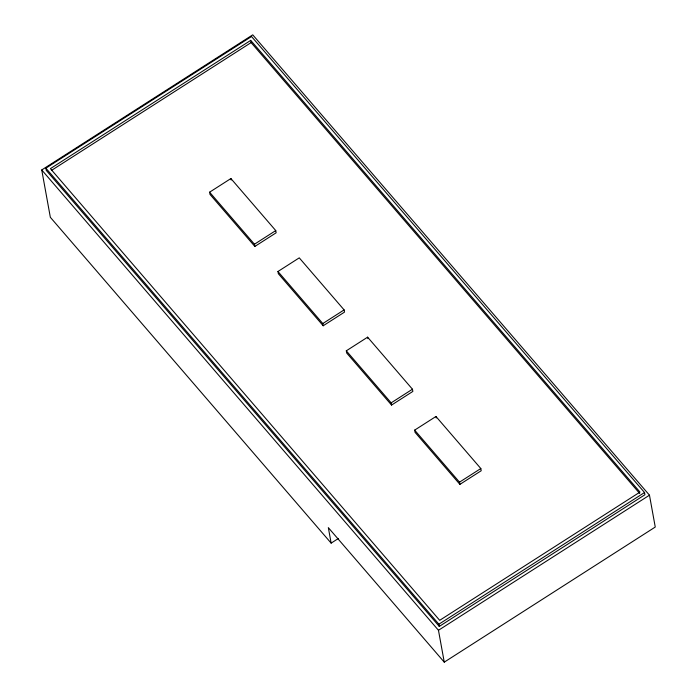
<?xml version="1.0" encoding="UTF-8"?>
<svg xmlns="http://www.w3.org/2000/svg" width="697" height="697" viewBox="0 0 697 697"><rect width="100%" height="100%" fill="white"/><g stroke="black" fill="none" stroke-linecap="round" stroke-linejoin="round"><path stroke-width="1.05" d="M331.145 543.129L50.341 217.298L41.742 169.955L252.741 34.85L649.473 495.184L655.258 527.045L444.259 662.15L328.331 527.638L331.145 543.129L338.472 538.433M45.871 168.186L251.53 36.514L644.533 492.526L644.934 494.739L439.284 626.42L46.272 170.399L45.871 168.186L438.883 624.207L439.284 626.42M250.711 40.382L50.411 168.63L439.694 620.33L639.994 492.082L250.711 40.382L251.112 42.595L639.689 493.467M51.726 170.26L251.112 42.595M209.597 192.189L230.899 178.545L275.751 230.585L276.151 232.798L254.849 246.442L209.997 194.402L209.597 192.189L254.449 244.229L254.849 246.442M254.449 244.229L275.751 230.585M277.946 271.499L299.257 257.855L344.109 309.904L344.51 312.117L323.199 325.76L278.347 273.712L277.946 271.499L322.798 323.547L323.199 325.76M322.798 323.547L344.109 309.904M346.304 350.818L367.607 337.174L412.458 389.214L412.859 391.426L391.557 405.07L346.705 353.03L346.304 350.818L391.156 402.857L391.557 405.07M391.156 402.857L412.458 389.214M414.654 430.127L435.965 416.484L480.817 468.532L481.218 470.736L459.907 484.38L415.055 432.34L414.654 430.127L459.506 482.167L459.907 484.38M459.506 482.167L480.817 468.532M438.883 624.207L644.533 492.526M444.259 662.15L438.465 630.288L649.473 495.184M41.742 169.955L438.465 630.288M435.965 416.484L436.226 417.956M367.607 337.174L367.877 338.646M230.899 178.545L231.169 180.018"/></g></svg>
